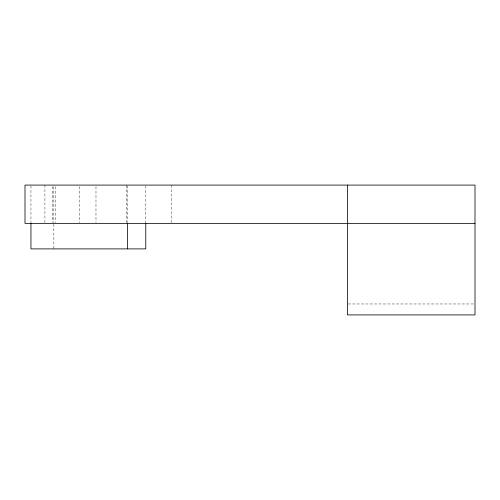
<?xml version="1.0" encoding="UTF-8"?>
<svg xmlns="http://www.w3.org/2000/svg" width="500" height="500" viewBox="0 0 500 500"><rect width="100%" height="100%" fill="white"/><g stroke="black" fill="none" stroke-linecap="round" stroke-linejoin="round"><path stroke-width="0.38" stroke-dasharray="2.5 1.88" d="M348.175 303.969L473.444 303.969M171.287 185.087L171.287 222.606M145.756 185.869L145.756 222.438M127.581 185.869L127.581 222.438M126.219 185.087L126.219 222.606M95.981 186.619L95.981 222.606M79.269 186.619L79.269 222.606M55.669 186.619L55.669 222.606M53.837 186.619L53.837 222.606M53.837 224.144L53.837 248.894M52.25 186.619L52.25 222.606M44.913 185.087L44.913 222.606M30.95 185.869L30.95 222.438"/><path stroke-width="0.75" d="M475 223.369L25 223.369L25 185.087L475 185.087L475 314.913L347.394 314.913L347.394 185.087M145.756 223.212L145.756 248.894L30.95 248.894L30.95 223.212M127.581 223.212L127.581 248.894"/></g></svg>
